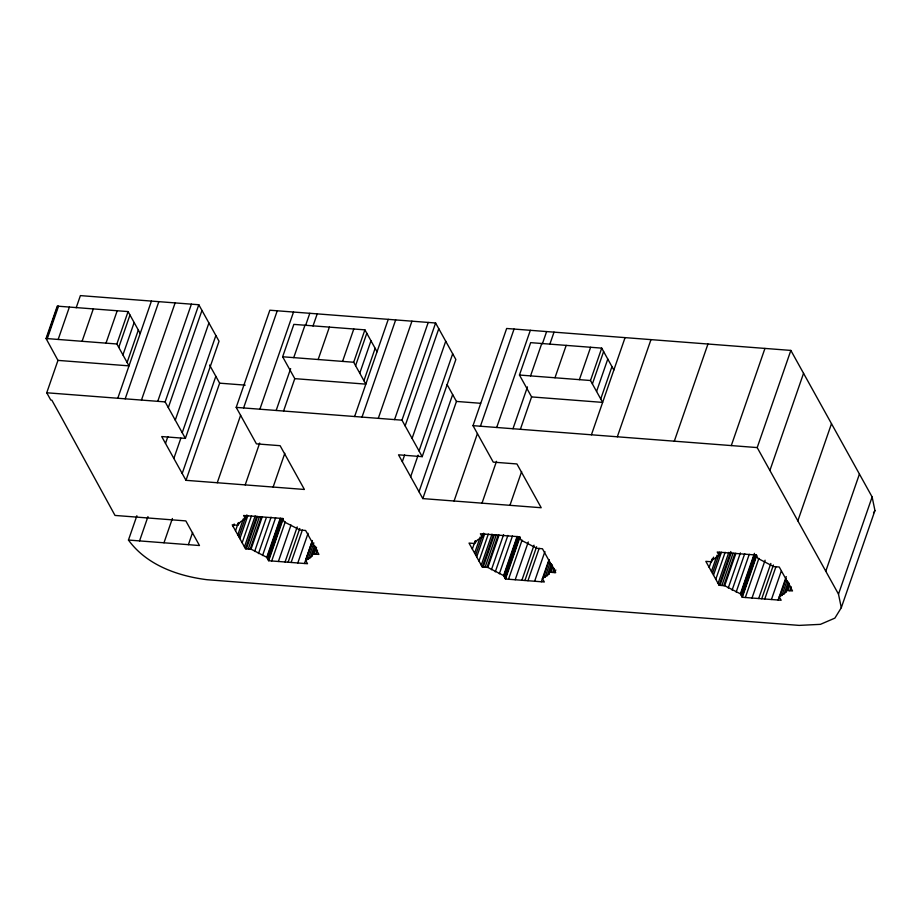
<?xml version="1.0" encoding="UTF-8"?>
<svg xmlns="http://www.w3.org/2000/svg" width="921" height="921" viewBox="0 0 921 921"><rect width="100%" height="100%" fill="white"/><g stroke="black" fill="none" stroke-linecap="round" stroke-linejoin="round"><path stroke-width="1.38" d="M136.872 515.76L128.456 540.051L199.489 545.531L185.835 520.906L115.01 515.438L61.857 418.169L51.829 400.151L50.793 400.071L46.741 392.772L57.965 360.387L46.05 338.514L57.263 306.129L128.077 311.586L140.222 333.471M46.557 338.56L57.77 306.163M47.293 338.606L58.518 306.221M58.173 339.446L69.386 307.061M76.19 307.752L80.392 295.606L198.798 304.736L219.037 341.219L185.386 438.384L161.705 436.554L185.984 480.325L304.402 489.465L280.111 445.695L256.429 443.864L236.202 407.381L269.841 310.216L435.61 323.006L455.849 359.489L422.198 456.655L398.517 454.824L422.808 498.595L541.214 507.736L516.934 463.954L493.253 462.135L473.014 425.652L506.654 328.486L790.851 350.417L872.129 496.96L874.95 510.545L841.299 607.71L834.887 618.118L820.438 624.346L799.175 625.394L207.121 579.723C177.58 576.005 146.566 564.987 128.456 540.051M82.084 341.3L93.297 308.903M105.996 343.142L117.209 310.745M57.965 360.387L129.009 365.867L116.863 343.982L128.077 311.586M118.763 347.401L129.976 315.005M122.93 354.919L134.155 322.534M127.11 362.448L138.323 330.052M117.784 398.252L151.435 301.086M125.187 398.828L158.838 301.662M141.466 400.082L175.117 302.917M157.756 401.337L191.395 304.172M185.386 438.384L165.147 401.901L198.798 304.736M168.313 407.6L201.964 310.435M165.504 443.392L167.841 436.646M175.266 420.149L208.917 322.983M139.555 540.903L147.97 516.612M182.231 432.686L215.871 335.52M173.85 458.439L180.861 438.2M182.197 473.486L215.836 376.321M163.973 542.791L172.388 518.5M185.984 480.325L219.635 383.159L209.585 365.038M188.391 544.668L192.593 532.522M217.252 482.742L240.623 415.267M243.593 407.957L277.244 310.791M259.883 409.212L293.523 312.046M283.564 411.042L294.778 378.646L282.643 356.772L293.857 324.376L364.9 329.856L377.046 351.741M245.193 484.895L259.676 443.059M233.243 526.685L234.176 523.98M293.741 357.624L304.955 325.24M276.162 410.467L290.645 368.63M305.599 325.447L309.801 313.301M235.523 530.795L238.332 522.702M312.161 541.41L305.622 560.302L307.522 563.721L268.667 560.728L266.768 557.297L251.042 549.169L245.481 548.743L232.207 524.809L237.768 525.235L238.7 522.541M237.802 534.905L243.409 518.719M245.182 518.385L246.114 515.691M238.838 536.782L245.849 516.531M237.768 525.235L240.726 521.62L245.481 518.926L246.886 514.874M313.002 326.022L317.204 313.877M239.886 538.647L247.83 515.702M242.165 542.757L251.514 515.772M244.445 546.878L255.198 515.841M245.481 548.743L256.694 516.359M246.356 548.812L257.569 516.428M248.267 548.962L259.48 516.566M250.178 549.112L261.391 516.716M251.042 549.169L262.255 516.785M273.134 487.048L284.808 453.316M318.159 359.501L329.373 327.116M254.622 551.46L266.307 517.729M258.467 553.602L271.085 517.165M262.531 555.547L275.621 517.763M266.768 557.297L280.329 518.166M267.067 557.838L280.617 518.696M267.723 559.012L281.745 518.523M268.379 560.187L282.862 518.362M268.667 560.728L283.161 518.891M271.707 560.958L285.257 521.827M342.577 361.389L353.791 329.004M278.384 561.476L291.001 525.039M294.778 378.646L365.833 384.138L353.687 362.252L364.9 329.856M285.061 561.994L297.218 526.904M355.587 365.672L366.8 333.275M288.1 562.224L299.786 528.493M291.128 562.455L302.353 530.07M359.766 373.189L370.979 340.805M297.805 562.973L308.086 533.282M363.933 380.718L375.146 348.322M354.62 416.522L388.259 319.357M304.483 563.491L312.426 540.546M305.922 560.831L312.461 541.939M305.622 560.302L308.213 559.07L313.819 542.883M308.213 559.07L310.377 557.596L314.579 545.451M310.377 557.596L312.092 555.893L315.362 546.452M312.092 555.893L315.673 547.235M314.211 554.051L316.536 547.304M362.011 417.098L395.662 319.932M316.122 554.189L317.515 550.148M378.289 418.353L411.94 321.187M394.568 419.608L428.219 322.442M422.198 456.655L401.97 420.172L435.61 323.006M405.125 425.87L438.776 328.705M402.316 461.663L404.653 454.916M412.09 438.408L445.729 341.242M419.043 450.956L452.683 353.791M410.662 476.71L418.146 455.124M419.009 491.756L452.66 394.591M422.808 498.595L456.448 401.429L447.088 384.564M454.076 501.012L477.435 433.538M480.417 426.227L514.056 329.062M496.695 427.482L530.335 330.317M520.377 429.313L531.59 396.916L519.456 375.031L530.669 342.647L601.712 348.126L613.847 370.012M482.005 503.165L496.5 461.329M530.554 375.895L541.767 343.498M512.974 428.737L527.457 386.901M542.411 343.717L546.625 331.572M472.335 549.066L475.144 540.961M552.485 565.506L548.904 574.163L542.434 578.572L544.334 581.991L505.491 578.998L503.591 575.567L487.854 567.44L482.293 567.014L469.019 543.079L474.58 543.505L475.512 540.811M474.626 553.176L480.232 536.978M475.662 555.052L482.938 533.95M474.58 543.505L477.55 539.89L482.293 537.185L483.698 533.144M549.814 344.293L554.028 332.147M476.698 556.917L484.642 533.973M478.978 561.027L488.326 534.042M481.257 565.149L492.01 534.099M482.293 567.014L493.518 534.629M483.168 567.083L494.381 534.698M485.079 567.232L496.292 534.836M486.99 567.371L498.203 534.986M487.854 567.44L499.078 535.055M509.946 505.318L521.631 471.575M554.972 377.771L566.185 345.387M491.446 569.731L503.591 534.64M495.279 571.86L507.897 535.423M499.343 573.818L512.433 536.034M503.591 575.567L517.142 536.436M503.891 576.109L517.441 536.966M504.535 577.283L518.558 536.793M505.192 578.457L519.674 536.621M505.491 578.998L519.974 537.162M508.519 579.228L522.08 540.097M579.39 379.659L590.614 347.275M515.196 579.746L528.286 541.962M531.59 396.916L602.633 402.396L590.499 380.511L601.712 348.126M521.873 580.265L534.03 545.174M592.387 383.93L603.612 351.546M524.912 580.495L536.598 546.752M527.952 580.725L539.165 548.34M596.566 391.46L607.779 359.075M534.629 581.243L544.91 551.552M600.734 398.977L611.958 366.593M591.42 434.793L625.071 337.627M541.306 581.761L548.974 559.669M543.206 577.755L549.273 560.21M545.025 577.34L550.171 562.501M547.189 575.867L551.391 563.721M548.904 574.163L552.174 564.723M551.023 572.309L552.888 566.922M552.934 572.459L554.338 568.418M554.845 572.609L555.777 569.915M617.323 436.784L650.974 339.619M674.31 441.182L707.961 344.017M731.297 445.58L764.948 348.414M709.158 567.336L711.956 559.231M789.309 583.764L785.717 592.433L779.247 596.831L781.158 600.262L742.303 597.269L740.403 593.838L724.677 585.71L719.117 585.284L705.831 561.35L711.392 561.775L712.336 559.082M711.392 561.775L713.579 557.159M711.438 571.446L717.045 555.248M712.474 573.311L719.75 552.22M712.647 559.864L719.117 555.455L720.049 552.761M841.299 607.71L838.49 594.126L757.2 447.583L790.851 350.417M713.51 575.188L721.454 552.243M715.79 579.297L725.138 552.312M718.081 583.407L728.822 552.37M719.117 585.284L730.802 551.541M719.98 585.353L731.193 552.957M721.891 585.491L733.104 553.107M723.802 585.641L735.016 553.256M724.677 585.71L735.891 553.325M728.258 588.001L740.403 552.911M769.898 470.47L803.549 373.316M732.103 590.131L744.721 553.694M736.167 592.088L749.245 554.304M740.403 593.838L754.426 553.348M740.703 594.379L754.253 555.236M741.359 595.553L755.37 555.064M742.004 596.727L756.498 554.891M742.303 597.269L756.786 555.432M745.342 597.499L758.892 558.368M752.02 598.017L765.098 560.221M758.697 598.523L770.842 563.445M761.725 598.765L773.41 565.022M764.764 598.995L775.977 566.611M797.839 520.849L831.49 423.683M771.441 599.513L781.25 571.17M778.118 600.032L786.258 576.592M780.018 596.025L786.097 578.48M781.837 595.611L786.983 580.771M784.001 594.137L788.215 581.991M785.717 592.433L788.986 582.993M787.835 590.58L789.7 585.18M789.746 590.729L791.151 586.677M825.78 571.227L859.431 474.062M838.49 594.126L872.129 496.96M873.522 512.859L874.95 510.545M46.05 338.514L116.863 343.982M282.643 356.772L353.687 362.252M519.456 375.031L590.499 380.511M219.635 383.159L245.216 385.139M456.448 401.429L480.612 403.294M46.741 392.772L165.147 401.901M236.202 407.381L401.97 420.172M473.014 425.652L757.2 447.583M313.336 553.981L318.896 554.407L305.622 530.473L300.062 530.047L284.324 521.919L282.425 518.488L243.581 515.495L245.481 518.926M550.148 572.252L555.708 572.678L542.434 548.743L536.874 548.317L521.148 540.19L519.248 536.759L480.394 533.766L482.293 537.185M786.971 590.522L792.532 590.948L779.247 567.014L773.686 566.588L757.96 558.46L756.06 555.029L717.217 552.036L719.117 555.455"/></g></svg>
